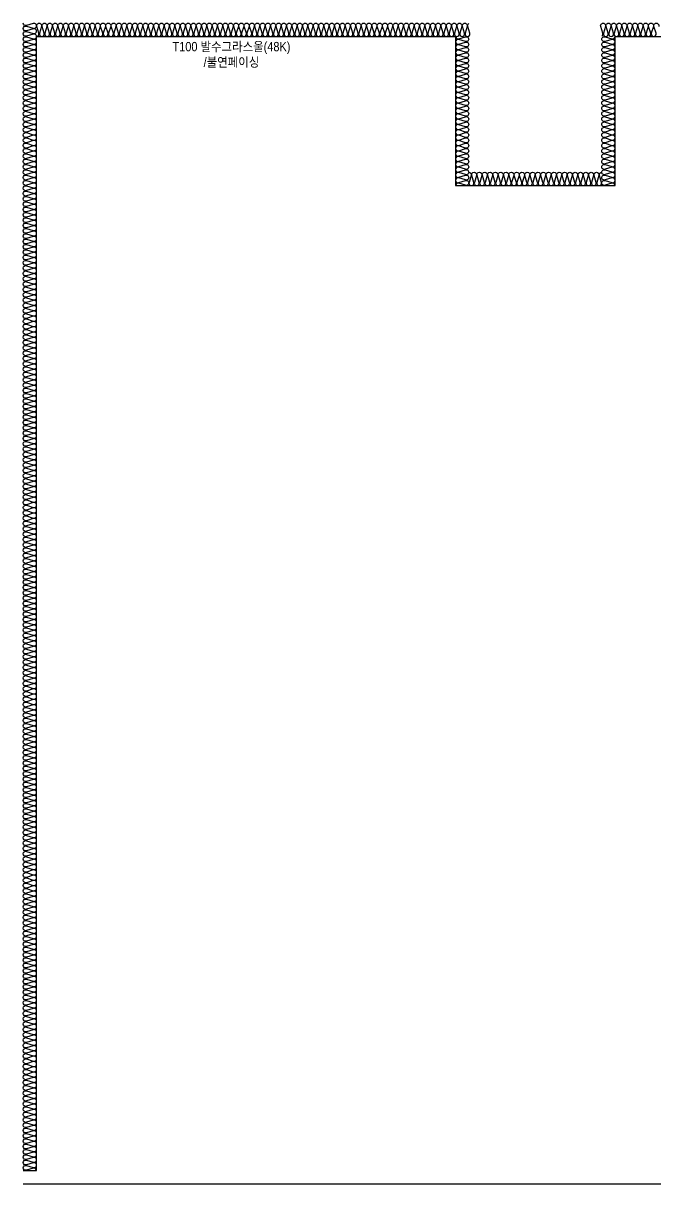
# Model space of a CAD drawing. Header units: millimetres. Extents: x 19868 to 801382, y -4805 to 85279.
# Drawn here: x 765538 to 770287, y 43679 to 52399 of the extents above; entities that cross this region are included whole.
import ezdxf
from ezdxf.enums import TextEntityAlignment as Align

# ---------------------------------------------------------------- set-up
doc = ezdxf.new("R2010")
doc.units = ezdxf.units.MM
doc.header["$LTSCALE"] = 250
doc.layers.add('A-FIN', color=6, linetype='Continuous')
doc.layers.add('ISL', color=251, linetype='Continuous')
doc.layers.add('NOPLOT-단열', color=225, linetype='Continuous', plot=False)
doc.styles.add('Gdim', font='')
doc.styles.get('Gdim').set_extended_font_data('Dotum')

msp = doc.modelspace()

# ---------------------------------------------------------------- linework, layer by layer
at = {"layer": 'A-FIN'}
msp.add_line((765538.2, 43678.9), (772638.2, 43678.9), dxfattribs=at)
at = {"layer": 'ISL'}
msp.add_line((765538.2, 43778.9), (765638.2, 43778.9), dxfattribs=at)
for points in [[(765638.2, 43778.9, 0.509039), (765614, 43796.6), (765562.4, 43781.3, -0.509267), (765538.2, 43799, -0.509267), (765562.4, 43816.6), (765614, 43801.3, 1.372593), (765614, 43836.6), (765562.4, 43821.3, -0.509267), (765538.2, 43839, -0.509267), (765562.4, 43856.6), (765614, 43841.3, 1.372593), (765614, 43876.6), (765562.4, 43861.3, -0.509267), (765538.2, 43879, -0.509267), (765562.4, 43896.6), (765614, 43881.3, 1.372593), (765614, 43916.6), (765562.4, 43901.3, -0.509267), (765538.2, 43919, -0.509267), (765562.4, 43936.6), (765614, 43921.3, 1.372593), (765614, 43956.6), (765562.4, 43941.3, -0.509267), (765538.2, 43959, -0.509267), (765562.4, 43976.6), (765614, 43961.3, 1.372593), (765614, 43996.6), (765562.4, 43981.3, -0.509267), (765538.2, 43999, -0.509267), (765562.4, 44016.6), (765614, 44001.3, 1.372593), (765614, 44036.6), (765562.4, 44021.3, -0.509267), (765538.2, 44039, -0.509267), (765562.4, 44056.6), (765614, 44041.3, 1.372593), (765614, 44076.6), (765562.4, 44061.3, -0.509267), (765538.2, 44079, -0.509267), (765562.4, 44096.6), (765614, 44081.3, 1.372593), (765614, 44116.6), (765562.4, 44101.3, -0.509267), (765538.2, 44119, -0.509267), (765562.4, 44136.6), (765614, 44121.3, 1.372593), (765614, 44156.6), (765562.4, 44141.3, -0.509267), (765538.2, 44159, -0.509267), (765562.4, 44176.6), (765614, 44161.3, 1.372593), (765614, 44196.6), (765562.4, 44181.3, -0.509267), (765538.2, 44199, -0.509267), (765562.4, 44216.6), (765614, 44201.3, 1.372593), (765614, 44236.6), (765562.4, 44221.3, -0.509267), (765538.2, 44239, -0.509267), (765562.4, 44256.6), (765614, 44241.3, 1.372593), (765614, 44276.6), (765562.4, 44261.3, -0.509267), (765538.2, 44279, -0.509267), (765562.4, 44296.6), (765614, 44281.3, 1.372593), (765614, 44316.6), (765562.4, 44301.3, -0.509267), (765538.2, 44319, -0.509267), (765562.4, 44336.6), (765614, 44321.3, 1.372593), (765614, 44356.6), (765562.4, 44341.3, -0.509267), (765538.2, 44359, -0.509267), (765562.4, 44376.6), (765614, 44361.3, 1.372593), (765614, 44396.6), (765562.4, 44381.3, -0.509267), (765538.2, 44399, -0.509267), (765562.4, 44416.6), (765614, 44401.3, 1.372593), (765614, 44436.6), (765562.4, 44421.3, -0.509267), (765538.2, 44439, -0.509267), (765562.4, 44456.6), (765614, 44441.3, 1.372593), (765614, 44476.6), (765562.4, 44461.3, -0.509267), (765538.2, 44479, -0.509267), (765562.4, 44496.6), (765614, 44481.3, 1.372593), (765614, 44516.6), (765562.4, 44501.3, -0.509267), (765538.2, 44519, -0.509267), (765562.4, 44536.6), (765614, 44521.3, 1.372593), (765614, 44556.6), (765562.4, 44541.3, -0.509267), (765538.2, 44559, -0.509267), (765562.4, 44576.6), (765614, 44561.3, 1.372593), (765614, 44596.6), (765562.4, 44581.3, -0.509267), (765538.2, 44599, -0.509267), (765562.4, 44616.6), (765614, 44601.3, 1.372593), (765614, 44636.6), (765562.4, 44621.3, -0.509267), (765538.2, 44639, -0.509267), (765562.4, 44656.6), (765614, 44641.3, 1.372593), (765614, 44676.6), (765562.4, 44661.3, -0.509267), (765538.2, 44679, -0.509267), (765562.4, 44696.6), (765614, 44681.3, 1.372593), (765614, 44716.6), (765562.4, 44701.3, -0.509267), (765538.2, 44719, -0.509267), (765562.4, 44736.6), (765614, 44721.3, 1.372593), (765614, 44756.6), (765562.4, 44741.3, -0.509267), (765538.2, 44759, -0.509267), (765562.4, 44776.6), (765614, 44761.3, 1.372593), (765614, 44796.6), (765562.4, 44781.3, -0.509267), (765538.2, 44799, -0.509267), (765562.4, 44816.6), (765614, 44801.3, 1.372593), (765614, 44836.6), (765562.4, 44821.3, -0.509267), (765538.2, 44839, -0.509267), (765562.4, 44856.6), (765614, 44841.3, 1.372593), (765614, 44876.6), (765562.4, 44861.3, -0.509267), (765538.2, 44879, -0.509267), (765562.4, 44896.6), (765614, 44881.3, 1.372593), (765614, 44916.6), (765562.4, 44901.3, -0.509267), (765538.2, 44919, -0.509267), (765562.4, 44936.6), (765614, 44921.3, 1.372593), (765614, 44956.6), (765562.4, 44941.3, -0.509267), (765538.2, 44959, -0.509267), (765562.4, 44976.6), (765614, 44961.3, 1.372593), (765614, 44996.6), (765562.4, 44981.3, -0.509267), (765538.2, 44999, -0.509267), (765562.4, 45016.6), (765614, 45001.3, 1.372593), (765614, 45036.6), (765562.4, 45021.3, -0.509267), (765538.2, 45039, -0.509267), (765562.4, 45056.6), (765614, 45041.3, 1.372593), (765614, 45076.6), (765562.4, 45061.3, -0.509267), (765538.2, 45079, -0.509267), (765562.4, 45096.6), (765614, 45081.3, 1.372593), (765614, 45116.6), (765562.4, 45101.3, -0.509267), (765538.2, 45119, -0.509267), (765562.4, 45136.6), (765614, 45121.3, 1.372593), (765614, 45156.6), (765562.4, 45141.3, -0.509267), (765538.2, 45159, -0.509267), (765562.4, 45176.6), (765614, 45161.3, 1.372593), (765614, 45196.6), (765562.4, 45181.3, -0.509267), (765538.2, 45199, -0.509267), (765562.4, 45216.6), (765614, 45201.3, 1.372593), (765614, 45236.6), (765562.4, 45221.3, -0.509267), (765538.2, 45239, -0.509267), (765562.4, 45256.6), (765614, 45241.3, 1.372593), (765614, 45276.6), (765562.4, 45261.3, -0.509267), (765538.2, 45279, -0.509267), (765562.4, 45296.6), (765614, 45281.3, 1.372593), (765614, 45316.6), (765562.4, 45301.3, -0.509267), (765538.2, 45319, -0.509267), (765562.4, 45336.6), (765614, 45321.3, 1.372593), (765614, 45356.6), (765562.4, 45341.3, -0.509267), (765538.2, 45359, -0.509267), (765562.4, 45376.6), (765614, 45361.3, 1.372593), (765614, 45396.6), (765562.4, 45381.3, -0.509267), (765538.2, 45399, -0.509267), (765562.4, 45416.6), (765614, 45401.3, 1.372593), (765614, 45436.6), (765562.4, 45421.3, -0.509267), (765538.2, 45439, -0.509267), (765562.4, 45456.6), (765614, 45441.3, 1.372593), (765614, 45476.6), (765562.4, 45461.3, -0.509267), (765538.2, 45479, -0.509267), (765562.4, 45496.6), (765614, 45481.3, 1.372593), (765614, 45516.6), (765562.4, 45501.3, -0.509267), (765538.2, 45519, -0.509267), (765562.4, 45536.6), (765614, 45521.3, 1.372593), (765614, 45556.6), (765562.4, 45541.3, -0.509267), (765538.2, 45559, -0.509267), (765562.4, 45576.6), (765614, 45561.3, 1.372593), (765614, 45596.6), (765562.4, 45581.3, -0.509267), (765538.2, 45599, -0.509267), (765562.4, 45616.6), (765614, 45601.3, 1.372593), (765614, 45636.6), (765562.4, 45621.3, -0.509267), (765538.2, 45639, -0.509267), (765562.4, 45656.6), (765614, 45641.3, 1.372593), (765614, 45676.6), (765562.4, 45661.3, -0.509267), (765538.2, 45679, -0.509267), (765562.4, 45696.6), (765614, 45681.3, 1.372593), (765614, 45716.6), (765562.4, 45701.3, -0.509267), (765538.2, 45719, -0.509267), (765562.4, 45736.6), (765614, 45721.3, 1.372593), (765614, 45756.6), (765562.4, 45741.3, -0.509267), (765538.2, 45759, -0.509267), (765562.4, 45776.6), (765614, 45761.3, 1.372593), (765614, 45796.6), (765562.4, 45781.3, -0.509267), (765538.2, 45799, -0.509267), (765562.4, 45816.6), (765614, 45801.3, 1.372593), (765614, 45836.6), (765562.4, 45821.3, -0.509267), (765538.2, 45839, -0.509267), (765562.4, 45856.6), (765614, 45841.3, 1.372593), (765614, 45876.6), (765562.4, 45861.3, -0.509267), (765538.2, 45879, -0.509267), (765562.4, 45896.6), (765614, 45881.3, 1.372593), (765614, 45916.6), (765562.4, 45901.3, -0.509267), (765538.2, 45919, -0.509267), (765562.4, 45936.6), (765614, 45921.3, 1.372593), (765614, 45956.6), (765562.4, 45941.3, -0.509267), (765538.2, 45959, -0.509267), (765562.4, 45976.6), (765614, 45961.3, 1.372593), (765614, 45996.6), (765562.4, 45981.3, -0.509267), (765538.2, 45999, -0.509267), (765562.4, 46016.6), (765614, 46001.3, 1.372593), (765614, 46036.6), (765562.4, 46021.3, -0.509267), (765538.2, 46039, -0.509267), (765562.4, 46056.6), (765614, 46041.3, 1.372593), (765614, 46076.6), (765562.4, 46061.3, -0.509267), (765538.2, 46079, -0.509267), (765562.4, 46096.6), (765614, 46081.3, 1.372593), (765614, 46116.6), (765562.4, 46101.3, -0.509267), (765538.2, 46119, -0.509267), (765562.4, 46136.6), (765614, 46121.3, 1.372593), (765614, 46156.6), (765562.4, 46141.3, -0.509267), (765538.2, 46159, -0.509267), (765562.4, 46176.6), (765614, 46161.3, 1.372593), (765614, 46196.6), (765562.4, 46181.3, -0.509267), (765538.2, 46199, -0.509267), (765562.4, 46216.6), (765614, 46201.3, 1.372593), (765614, 46236.6), (765562.4, 46221.3, -0.509267), (765538.2, 46239, -0.509267), (765562.4, 46256.6), (765614, 46241.3, 1.372593), (765614, 46276.6), (765562.4, 46261.3, -0.509267), (765538.2, 46279, -0.509267), (765562.4, 46296.6), (765614, 46281.3, 1.372593), (765614, 46316.6), (765562.4, 46301.3, -0.509267), (765538.2, 46319, -0.509267), (765562.4, 46336.6), (765614, 46321.3, 1.372593), (765614, 46356.6), (765562.4, 46341.3, -0.509267), (765538.2, 46359, -0.509267), (765562.4, 46376.6), (765614, 46361.3, 1.372593), (765614, 46396.6), (765562.4, 46381.3, -0.509267), (765538.2, 46399, -0.509267), (765562.4, 46416.6), (765614, 46401.3, 1.372593), (765614, 46436.6), (765562.4, 46421.3, -0.509267), (765538.2, 46439, -0.509267), (765562.4, 46456.6), (765614, 46441.3, 1.372593), (765614, 46476.6), (765562.4, 46461.3, -0.509267), (765538.2, 46479, -0.509267), (765562.4, 46496.6), (765614, 46481.3, 1.372593), (765614, 46516.6), (765562.4, 46501.3, -0.509267), (765538.2, 46519, -0.509267), (765562.4, 46536.6), (765614, 46521.3, 1.372593), (765614, 46556.6), (765562.4, 46541.3, -0.509267), (765538.2, 46559, -0.509267), (765562.4, 46576.6), (765614, 46561.3, 1.372593), (765614, 46596.6), (765562.4, 46581.3, -0.509267), (765538.2, 46599, -0.509267), (765562.4, 46616.6), (765614, 46601.3, 1.372593), (765614, 46636.6), (765562.4, 46621.3, -0.509267), (765538.2, 46639, -0.509267), (765562.4, 46656.6), (765614, 46641.3, 1.372593), (765614, 46676.6), (765562.4, 46661.3, -0.509267), (765538.2, 46679, -0.509267), (765562.4, 46696.6), (765614, 46681.3, 1.372593), (765614, 46716.6), (765562.4, 46701.3, -0.509267), (765538.2, 46719, -0.509267), (765562.4, 46736.6), (765614, 46721.3, 1.372593), (765614, 46756.6), (765562.4, 46741.3, -0.509267), (765538.2, 46759, -0.509267), (765562.4, 46776.6), (765614, 46761.3, 1.372593), (765614, 46796.6), (765562.4, 46781.3, -0.509267), (765538.2, 46799, -0.509267), (765562.4, 46816.6), (765614, 46801.3, 1.372593), (765614, 46836.6), (765562.4, 46821.3, -0.509267), (765538.2, 46839, -0.509267), (765562.4, 46856.6), (765614, 46841.3, 1.372593), (765614, 46876.6), (765562.4, 46861.3, -0.509267), (765538.2, 46879, -0.509267), (765562.4, 46896.6), (765614, 46881.3, 1.372593), (765614, 46916.6), (765562.4, 46901.3, -0.509267), (765538.2, 46919, -0.509267), (765562.4, 46936.6), (765614, 46921.3, 1.372593), (765614, 46956.6), (765562.4, 46941.3, -0.509267), (765538.2, 46959, -0.509267), (765562.4, 46976.6), (765614, 46961.3, 1.372593), (765614, 46996.6), (765562.4, 46981.3, -0.509267), (765538.2, 46999, -0.509267), (765562.4, 47016.6), (765614, 47001.3, 1.372593), (765614, 47036.6), (765562.4, 47021.3, -0.509267), (765538.2, 47039, -0.509267), (765562.4, 47056.6), (765614, 47041.3, 1.372593), (765614, 47076.6), (765562.4, 47061.3, -0.509267), (765538.2, 47079, -0.509267), (765562.4, 47096.6), (765614, 47081.3, 1.372593), (765614, 47116.6), (765562.4, 47101.3, -0.509267), (765538.2, 47119, -0.509267), (765562.4, 47136.6), (765614, 47121.3, 1.372593), (765614, 47156.6), (765562.4, 47141.3, -0.509267), (765538.2, 47159, -0.509267), (765562.4, 47176.6), (765614, 47161.3, 1.372593), (765614, 47196.6), (765562.4, 47181.3, -0.509267), (765538.2, 47199, -0.509267), (765562.4, 47216.6), (765614, 47201.3, 1.372593), (765614, 47236.6), (765562.4, 47221.3, -0.509267), (765538.2, 47239, -0.509267), (765562.4, 47256.6), (765614, 47241.3, 1.372593), (765614, 47276.6), (765562.4, 47261.3, -0.509267), (765538.2, 47279, -0.509267), (765562.4, 47296.6), (765614, 47281.3, 1.372593), (765614, 47316.6), (765562.4, 47301.3, -0.509267), (765538.2, 47319, -0.509267), (765562.4, 47336.6), (765614, 47321.3, 1.372593), (765614, 47356.6), (765562.4, 47341.3, -0.509267), (765538.2, 47359, -0.509267), (765562.4, 47376.6), (765614, 47361.3, 1.372593), (765614, 47396.6), (765562.4, 47381.3, -0.509267), (765538.2, 47399, -0.509267), (765562.4, 47416.6), (765614, 47401.3, 1.372593), (765614, 47436.6), (765562.4, 47421.3, -0.509267), (765538.2, 47439, -0.509267), (765562.4, 47456.6), (765614, 47441.3, 1.372593), (765614, 47476.6), (765562.4, 47461.3, -0.509267), (765538.2, 47479, -0.509267), (765562.4, 47496.6), (765614, 47481.3, 1.372593), (765614, 47516.6), (765562.4, 47501.3, -0.509267), (765538.2, 47519, -0.509267), (765562.4, 47536.6), (765614, 47521.3, 1.372593), (765614, 47556.6), (765562.4, 47541.3, -0.509267), (765538.2, 47559, -0.509267), (765562.4, 47576.6), (765614, 47561.3, 1.372593), (765614, 47596.6), (765562.4, 47581.3, -0.509267), (765538.2, 47599, -0.509267), (765562.4, 47616.6), (765614, 47601.3, 1.372593), (765614, 47636.6), (765562.4, 47621.3, -0.509267), (765538.2, 47639, -0.509267), (765562.4, 47656.6), (765614, 47641.3, 1.372593), (765614, 47676.6), (765562.4, 47661.3, -0.509267), (765538.2, 47679, -0.509267), (765562.4, 47696.6), (765614, 47681.3, 1.372593), (765614, 47716.6), (765562.4, 47701.3, -0.509267), (765538.2, 47719, -0.509267), (765562.4, 47736.6), (765614, 47721.3, 1.372593), (765614, 47756.6), (765562.4, 47741.3, -0.509267), (765538.2, 47759, -0.509267), (765562.4, 47776.6), (765614, 47761.3, 1.372593), (765614, 47796.6), (765562.4, 47781.3, -0.509267), (765538.2, 47799, -0.509267), (765562.4, 47816.6), (765614, 47801.3, 1.372593), (765614, 47836.6), (765562.4, 47821.3, -0.509267), (765538.2, 47839, -0.509267), (765562.4, 47856.6), (765614, 47841.3, 1.372593), (765614, 47876.6), (765562.4, 47861.3, -0.509267), (765538.2, 47879, -0.509267), (765562.4, 47896.6), (765614, 47881.3, 1.372593), (765614, 47916.6), (765562.4, 47901.3, -0.509267), (765538.2, 47919, -0.509267), (765562.4, 47936.6), (765614, 47921.3, 1.372593), (765614, 47956.6), (765562.4, 47941.3, -0.509267), (765538.2, 47959, -0.509267), (765562.4, 47976.6), (765614, 47961.3, 1.372593), (765614, 47996.6), (765562.4, 47981.3, -0.509267), (765538.2, 47999, -0.509267), (765562.4, 48016.6), (765614, 48001.3, 1.372593), (765614, 48036.6), (765562.4, 48021.3, -0.509267), (765538.2, 48039, -0.509267), (765562.4, 48056.6), (765614, 48041.3, 1.372593), (765614, 48076.6), (765562.4, 48061.3, -0.509267), (765538.2, 48079, -0.509267), (765562.4, 48096.6), (765614, 48081.3, 1.372593), (765614, 48116.6), (765562.4, 48101.3, -0.509267), (765538.2, 48119, -0.509267), (765562.4, 48136.6), (765614, 48121.3, 1.372593), (765614, 48156.6), (765562.4, 48141.3, -0.509267), (765538.2, 48159, -0.509267), (765562.4, 48176.6), (765614, 48161.3, 1.372593), (765614, 48196.6), (765562.4, 48181.3, -0.509267), (765538.2, 48199, -0.509267), (765562.4, 48216.6), (765614, 48201.3, 1.372593), (765614, 48236.6), (765562.4, 48221.3, -0.509267), (765538.2, 48239, -0.509267), (765562.4, 48256.6), (765614, 48241.3, 1.372593), (765614, 48276.6), (765562.4, 48261.3, -0.509267), (765538.2, 48279, -0.509267), (765562.4, 48296.6), (765614, 48281.3, 1.372593), (765614, 48316.6), (765562.4, 48301.3, -0.509267), (765538.2, 48319, -0.509267), (765562.4, 48336.6), (765614, 48321.3, 1.372593), (765614, 48356.6), (765562.4, 48341.3, -0.509267), (765538.2, 48359, -0.509267), (765562.4, 48376.6), (765614, 48361.3, 1.372593), (765614, 48396.6), (765562.4, 48381.3, -0.509267), (765538.2, 48399, -0.509267), (765562.4, 48416.6), (765614, 48401.3, 1.372593), (765614, 48436.6), (765562.4, 48421.3, -0.509267), (765538.2, 48439, -0.509267), (765562.4, 48456.6), (765614, 48441.3, 1.372593), (765614, 48476.6), (765562.4, 48461.3, -0.509267), (765538.2, 48479, -0.509267), (765562.4, 48496.6), (765614, 48481.3, 1.372593), (765614, 48516.6), (765562.4, 48501.3, -0.509267), (765538.2, 48519, -0.509267), (765562.4, 48536.6), (765614, 48521.3, 1.372593), (765614, 48556.6), (765562.4, 48541.3, -0.509267), (765538.2, 48559, -0.509267), (765562.4, 48576.6), (765614, 48561.3, 1.372593), (765614, 48596.6), (765562.4, 48581.3, -0.509267), (765538.2, 48599, -0.509267), (765562.4, 48616.6), (765614, 48601.3, 1.372593), (765614, 48636.6), (765562.4, 48621.3, -0.509267), (765538.2, 48639, -0.509267), (765562.4, 48656.6), (765614, 48641.3, 1.372593), (765614, 48676.6), (765562.4, 48661.3, -0.509267), (765538.2, 48679, -0.509267), (765562.4, 48696.6), (765614, 48681.3, 1.372593), (765614, 48716.6), (765562.4, 48701.3, -0.509267), (765538.2, 48719, -0.509267), (765562.4, 48736.6), (765614, 48721.3, 1.372593), (765614, 48756.6), (765562.4, 48741.3, -0.509267), (765538.2, 48759, -0.509267), (765562.4, 48776.6), (765614, 48761.3, 1.372593), (765614, 48796.6), (765562.4, 48781.3, -0.509267), (765538.2, 48799, -0.509267), (765562.4, 48816.6), (765614, 48801.3, 1.372593), (765614, 48836.6), (765562.4, 48821.3, -0.509267), (765538.2, 48839, -0.509267), (765562.4, 48856.6), (765614, 48841.3, 1.372593), (765614, 48876.6), (765562.4, 48861.3, -0.509267), (765538.2, 48879, -0.509267), (765562.4, 48896.6), (765614, 48881.3, 1.372593), (765614, 48916.6), (765562.4, 48901.3, -0.509267), (765538.2, 48919, -0.509267), (765562.4, 48936.6), (765614, 48921.3, 1.372593), (765614, 48956.6), (765562.4, 48941.3, -0.509267), (765538.2, 48959, -0.509267), (765562.4, 48976.6), (765614, 48961.3, 1.372593), (765614, 48996.6), (765562.4, 48981.3, -0.509267), (765538.2, 48999, -0.509267), (765562.4, 49016.6), (765614, 49001.3, 1.372593), (765614, 49036.6), (765562.4, 49021.3, -0.509267), (765538.2, 49039, -0.509267), (765562.4, 49056.6), (765614, 49041.3, 1.372593), (765614, 49076.6), (765562.4, 49061.3, -0.509267), (765538.2, 49079, -0.509267), (765562.4, 49096.6), (765614, 49081.3, 1.372593), (765614, 49116.6), (765562.4, 49101.3, -0.509267), (765538.2, 49119, -0.509267), (765562.4, 49136.6), (765614, 49121.3, 1.372593), (765614, 49156.6), (765562.4, 49141.3, -0.509267), (765538.2, 49159, -0.509267), (765562.4, 49176.6), (765614, 49161.3, 1.372593), (765614, 49196.6), (765562.4, 49181.3, -0.509267), (765538.2, 49199, -0.509267), (765562.4, 49216.6), (765614, 49201.3, 1.372593), (765614, 49236.6), (765562.4, 49221.3, -0.509267), (765538.2, 49239, -0.509267), (765562.4, 49256.6), (765614, 49241.3, 1.372593), (765614, 49276.6), (765562.4, 49261.3, -0.509267), (765538.2, 49279, -0.509267), (765562.4, 49296.6), (765614, 49281.3, 1.372593), (765614, 49316.6), (765562.4, 49301.3, -0.509267), (765538.2, 49319, -0.509267), (765562.4, 49336.6), (765614, 49321.3, 1.372593), (765614, 49356.6), (765562.4, 49341.3, -0.509267), (765538.2, 49359, -0.509267), (765562.4, 49376.6), (765614, 49361.3, 1.372593), (765614, 49396.6), (765562.4, 49381.3, -0.509267), (765538.2, 49399, -0.509267), (765562.4, 49416.6), (765614, 49401.3, 1.372593), (765614, 49436.6), (765562.4, 49421.3, -0.509267), (765538.2, 49439, -0.509267), (765562.4, 49456.6), (765614, 49441.3, 1.372593), (765614, 49476.6), (765562.4, 49461.3, -0.509267), (765538.2, 49479, -0.509267), (765562.4, 49496.6), (765614, 49481.3, 1.372593), (765614, 49516.6), (765562.4, 49501.3, -0.509267), (765538.2, 49519, -0.509267), (765562.4, 49536.6), (765614, 49521.3, 1.372593), (765614, 49556.6), (765562.4, 49541.3, -0.509267), (765538.2, 49559, -0.509267), (765562.4, 49576.6), (765614, 49561.3, 1.372593), (765614, 49596.6), (765562.4, 49581.3, -0.509267), (765538.2, 49599, -0.509267), (765562.4, 49616.6), (765614, 49601.3, 1.372593), (765614, 49636.6), (765562.4, 49621.3, -0.509267), (765538.2, 49639, -0.509267), (765562.4, 49656.6), (765614, 49641.3, 1.372593), (765614, 49676.6), (765562.4, 49661.3, -0.509267), (765538.2, 49679, -0.509267), (765562.4, 49696.6), (765614, 49681.3, 1.372593), (765614, 49716.6), (765562.4, 49701.3, -0.509267), (765538.2, 49719, -0.509267), (765562.4, 49736.6), (765614, 49721.3, 1.372593), (765614, 49756.6), (765562.4, 49741.3, -0.509267), (765538.2, 49759, -0.509267), (765562.4, 49776.6), (765614, 49761.3, 1.372593), (765614, 49796.6), (765562.4, 49781.3, -0.509267), (765538.2, 49799, -0.509267), (765562.4, 49816.6), (765614, 49801.3, 1.372593), (765614, 49836.6), (765562.4, 49821.3, -0.509267), (765538.2, 49839, -0.509267), (765562.4, 49856.6), (765614, 49841.3, 1.372593), (765614, 49876.6), (765562.4, 49861.3, -0.509267), (765538.2, 49879, -0.509267), (765562.4, 49896.6), (765614, 49881.3, 1.372593), (765614, 49916.6), (765562.4, 49901.3, -0.509267), (765538.2, 49919, -0.509267), (765562.4, 49936.6), (765614, 49921.3, 1.372593), (765614, 49956.6), (765562.4, 49941.3, -0.509267), (765538.2, 49959, -0.509267), (765562.4, 49976.6), (765614, 49961.3, 1.372593), (765614, 49996.6), (765562.4, 49981.3, -0.509267), (765538.2, 49999, -0.509267), (765562.4, 50016.6), (765614, 50001.3, 1.372593), (765614, 50036.6), (765562.4, 50021.3, -0.509267), (765538.2, 50039, -0.509267), (765562.4, 50056.6), (765614, 50041.3, 1.372593), (765614, 50076.6), (765562.4, 50061.3, -0.509267), (765538.2, 50079, -0.509267), (765562.4, 50096.6), (765614, 50081.3, 1.372593), (765614, 50116.6), (765562.4, 50101.3, -0.509267), (765538.2, 50119, -0.509267), (765562.4, 50136.6), (765614, 50121.3, 1.372593), (765614, 50156.6), (765562.4, 50141.3, -0.509267), (765538.2, 50159, -0.509267), (765562.4, 50176.6), (765614, 50161.3, 1.372593), (765614, 50196.6), (765562.4, 50181.3, -0.509267), (765538.2, 50199, -0.509267), (765562.4, 50216.6), (765614, 50201.3, 1.372593), (765614, 50236.6), (765562.4, 50221.3, -0.509267), (765538.2, 50239, -0.509267), (765562.4, 50256.6), (765614, 50241.3, 1.372593), (765614, 50276.6), (765562.4, 50261.3, -0.509267), (765538.2, 50279, -0.509267), (765562.4, 50296.6), (765614, 50281.3, 1.372593), (765614, 50316.6), (765562.4, 50301.3, -0.509267), (765538.2, 50319, -0.509267), (765562.4, 50336.6), (765614, 50321.3, 1.372593), (765614, 50356.6), (765562.4, 50341.3, -0.509267), (765538.2, 50359, -0.509267), (765562.4, 50376.6), (765614, 50361.3, 1.372593), (765614, 50396.6), (765562.4, 50381.3, -0.509267), (765538.2, 50399, -0.509267), (765562.4, 50416.6), (765614, 50401.3, 1.372593), (765614, 50436.6), (765562.4, 50421.3, -0.509267), (765538.2, 50439, -0.509267), (765562.4, 50456.6), (765614, 50441.3, 1.372593), (765614, 50476.6), (765562.4, 50461.3, -0.509267), (765538.2, 50479, -0.509267), (765562.4, 50496.6), (765614, 50481.3, 1.372593), (765614, 50516.6), (765562.4, 50501.3, -0.509267), (765538.2, 50519, -0.509267), (765562.4, 50536.6), (765614, 50521.3, 1.372593), (765614, 50556.6), (765562.4, 50541.3, -0.509267), (765538.2, 50559, -0.509267), (765562.4, 50576.6), (765614, 50561.3, 1.372593), (765614, 50596.6), (765562.4, 50581.3, -0.509267), (765538.2, 50599, -0.509267), (765562.4, 50616.6), (765614, 50601.3, 1.372593), (765614, 50636.6), (765562.4, 50621.3, -0.509267), (765538.2, 50639, -0.509267), (765562.4, 50656.6), (765614, 50641.3, 1.372593), (765614, 50676.6), (765562.4, 50661.3, -0.509267), (765538.2, 50679, -0.509267), (765562.4, 50696.6), (765614, 50681.3, 1.372593), (765614, 50716.6), (765562.4, 50701.3, -0.509267), (765538.2, 50719, -0.509267), (765562.4, 50736.6), (765614, 50721.3, 1.372593), (765614, 50756.6), (765562.4, 50741.3, -0.509267), (765538.2, 50759, -0.509267), (765562.4, 50776.6), (765614, 50761.3, 1.372593), (765614, 50796.6), (765562.4, 50781.3, -0.509267), (765538.2, 50799, -0.509267), (765562.4, 50816.6), (765614, 50801.3, 1.372593), (765614, 50836.6), (765562.4, 50821.3, -0.509267), (765538.2, 50839, -0.509267), (765562.4, 50856.6), (765614, 50841.3, 1.372593), (765614, 50876.6), (765562.4, 50861.3, -0.509267), (765538.2, 50879, -0.509267), (765562.4, 50896.6), (765614, 50881.3, 1.372593), (765614, 50916.6), (765562.4, 50901.3, -0.509267), (765538.2, 50919, -0.509267), (765562.4, 50936.6), (765614, 50921.3, 1.372593), (765614, 50956.6), (765562.4, 50941.3, -0.509267), (765538.2, 50959, -0.509267), (765562.4, 50976.6), (765614, 50961.3, 1.372593), (765614, 50996.6), (765562.4, 50981.3, -0.509267), (765538.2, 50999, -0.509267), (765562.4, 51016.6), (765614, 51001.3, 1.372593), (765614, 51036.6), (765562.4, 51021.3, -0.509267), (765538.2, 51039, -0.509267), (765562.4, 51056.6), (765614, 51041.3, 1.372593), (765614, 51076.6), (765562.4, 51061.3, -0.509267), (765538.2, 51079, -0.509267), (765562.4, 51096.6), (765614, 51081.3, 1.372593), (765614, 51116.6), (765562.4, 51101.3, -0.509267), (765538.2, 51119, -0.509267), (765562.4, 51136.6), (765614, 51121.3, 1.372593), (765614, 51156.6), (765562.4, 51141.3, -0.509267), (765538.2, 51159, -0.509267), (765562.4, 51176.6), (765614, 51161.3, 1.372593), (765614, 51196.6), (765562.4, 51181.3, -0.509267), (765538.2, 51199, -0.509267), (765562.4, 51216.6), (765614, 51201.3, 1.372593), (765614, 51236.6), (765562.4, 51221.3, -0.509267), (765538.2, 51239, -0.509267), (765562.4, 51256.6), (765614, 51241.3, 1.372593), (765614, 51276.6), (765562.4, 51261.3, -0.509267), (765538.2, 51279, -0.509267), (765562.4, 51296.6), (765614, 51281.3, 1.372593), (765614, 51316.6), (765562.4, 51301.3, -0.509267), (765538.2, 51319, -0.509267), (765562.4, 51336.6), (765614, 51321.3, 1.372593), (765614, 51356.6), (765562.4, 51341.3, -0.509267), (765538.2, 51359, -0.509267), (765562.4, 51376.6), (765614, 51361.3, 1.372593), (765614, 51396.6), (765562.4, 51381.3, -0.509267), (765538.2, 51399, -0.509267), (765562.4, 51416.6), (765614, 51401.3, 1.372593), (765614, 51436.6), (765562.4, 51421.3, -0.509267), (765538.2, 51439, -0.509267), (765562.4, 51456.6), (765614, 51441.3, 1.372593), (765614, 51476.6), (765562.4, 51461.3, -0.509267), (765538.2, 51479, -0.509267), (765562.4, 51496.6), (765614, 51481.3, 1.372593), (765614, 51516.6), (765562.4, 51501.3, -0.509267), (765538.2, 51519, -0.509267), (765562.4, 51536.6), (765614, 51521.3, 1.372593), (765614, 51556.6), (765562.4, 51541.3, -0.509267), (765538.2, 51559, -0.509267), (765562.4, 51576.6), (765614, 51561.3, 1.372593), (765614, 51596.6), (765562.4, 51581.3, -0.509267), (765538.2, 51599, -0.509267), (765562.4, 51616.6), (765614, 51601.3, 1.372593), (765614, 51636.6), (765562.4, 51621.3, -0.509267), (765538.2, 51639, -0.509267), (765562.4, 51656.6), (765614, 51641.3, 1.372593), (765614, 51676.6), (765562.4, 51661.3, -0.509267), (765538.2, 51679, -0.509267), (765562.4, 51696.6), (765614, 51681.3, 1.372593), (765614, 51716.6), (765562.4, 51701.3, -0.509267), (765538.2, 51719, -0.509267), (765562.4, 51736.6), (765614, 51721.3, 1.372593), (765614, 51756.6), (765562.4, 51741.3, -0.509267), (765538.2, 51759, -0.509267), (765562.4, 51776.6), (765614, 51761.3, 1.372593), (765614, 51796.6), (765562.4, 51781.3, -0.509267), (765538.2, 51799, -0.509267), (765562.4, 51816.6), (765614, 51801.3, 1.372593), (765614, 51836.6), (765562.4, 51821.3, -0.509267), (765538.2, 51839, -0.509267), (765562.4, 51856.6), (765614, 51841.3, 1.372593), (765614, 51876.6), (765562.4, 51861.3, -0.509267), (765538.2, 51879, -0.509267), (765562.4, 51896.6), (765614, 51881.3, 1.372593), (765614, 51916.6), (765562.4, 51901.3, -0.509267), (765538.2, 51919, -0.509267), (765562.4, 51936.6), (765614, 51921.3, 1.372593), (765614, 51956.6), (765562.4, 51941.3, -0.509267), (765538.2, 51959, -0.509267), (765562.4, 51976.6), (765614, 51961.3, 1.372593), (765614, 51996.6), (765562.4, 51981.3, -0.509267), (765538.2, 51999, -0.509267), (765562.4, 52016.6), (765614, 52001.3, 1.372593), (765614, 52036.6), (765562.4, 52021.3, -0.509267), (765538.2, 52039, -0.509267), (765562.4, 52056.6), (765614, 52041.3, 1.372593), (765614, 52076.6), (765562.4, 52061.3, -0.509267), (765538.2, 52079, -0.509267), (765562.4, 52096.6), (765614, 52081.3, 1.372593), (765614, 52116.6), (765562.4, 52101.3, -0.509267), (765538.2, 52119, -0.509267), (765562.4, 52136.6), (765614, 52121.3, 1.372593), (765614, 52156.6), (765562.4, 52141.3, -0.509267), (765538.2, 52159, -0.509267), (765562.4, 52176.6), (765614, 52161.3, 1.372593), (765614, 52196.6), (765562.4, 52181.3, -0.509267), (765538.2, 52199, -0.509267), (765562.4, 52216.6), (765614, 52201.3, 1.372593), (765614, 52236.6), (765562.4, 52221.3, -0.509267), (765538.2, 52239, -0.509267), (765562.4, 52256.6), (765614, 52241.3, 1.372593), (765614, 52276.6), (765562.4, 52261.3, -0.509267), (765538.2, 52279, -0.509267), (765562.4, 52296.6), (765614, 52281.3, 1.372593), (765614, 52316.6), (765562.4, 52301.3, -0.509267), (765538.2, 52319, -0.509267), (765562.4, 52336.6), (765614, 52321.3, 1.372593), (765614, 52356.6), (765562.4, 52341.3, -0.509267), (765538.2, 52359, -0.509267), (765562.4, 52376.6), (765614, 52361.3, 1.372593), (765614, 52396.6), (765562.4, 52381.3, -0.509267), (765538.2, 52399)], [(765638.2, 52298.9, 0.509267), (765655.9, 52323.2), (765640.6, 52374.7, -1.372593), (765675.9, 52374.7), (765660.6, 52323.2, 0.509267), (765678.2, 52298.9, 0.509267), (765695.9, 52323.2), (765680.6, 52374.7, -1.372593), (765715.9, 52374.7), (765700.6, 52323.2, 0.509267), (765718.2, 52298.9, 0.509267), (765735.9, 52323.2), (765720.6, 52374.7, -1.372593), (765755.9, 52374.7), (765740.6, 52323.2, 0.509267), (765758.2, 52298.9, 0.509267), (765775.9, 52323.2), (765760.6, 52374.7, -1.372593), (765795.9, 52374.7), (765780.6, 52323.2, 0.509267), (765798.2, 52298.9, 0.509267), (765815.9, 52323.2), (765800.6, 52374.7, -1.372593), (765835.9, 52374.7), (765820.6, 52323.2, 0.509267), (765838.2, 52298.9, 0.509267), (765855.9, 52323.2), (765840.6, 52374.7, -1.372593), (765875.9, 52374.7), (765860.6, 52323.2, 0.509267), (765878.2, 52298.9, 0.509267), (765895.9, 52323.2), (765880.6, 52374.7, -1.372593), (765915.9, 52374.7), (765900.6, 52323.2, 0.509267), (765918.2, 52298.9, 0.509267), (765935.9, 52323.2), (765920.6, 52374.7, -1.372593), (765955.9, 52374.7), (765940.6, 52323.2, 0.509267), (765958.2, 52298.9, 0.509267), (765975.9, 52323.2), (765960.6, 52374.7, -1.372593), (765995.9, 52374.7), (765980.6, 52323.2, 0.509267), (765998.2, 52298.9, 0.509267), (766015.9, 52323.2), (766000.6, 52374.7, -1.372593), (766035.9, 52374.7), (766020.6, 52323.2, 0.509267), (766038.2, 52298.9, 0.509267), (766055.9, 52323.2), (766040.6, 52374.7, -1.372593), (766075.9, 52374.7), (766060.6, 52323.2, 0.509267), (766078.2, 52298.9, 0.509267), (766095.9, 52323.2), (766080.6, 52374.7, -1.372593), (766115.9, 52374.7), (766100.6, 52323.2, 0.509267), (766118.2, 52298.9, 0.509267), (766135.9, 52323.2), (766120.6, 52374.7, -1.372593), (766155.9, 52374.7), (766140.6, 52323.2, 0.509267), (766158.2, 52298.9, 0.509267), (766175.9, 52323.2), (766160.6, 52374.7, -1.372593), (766195.9, 52374.7), (766180.6, 52323.2, 0.509267), (766198.2, 52298.9, 0.509267), (766215.9, 52323.2), (766200.6, 52374.7, -1.372593), (766235.9, 52374.7), (766220.6, 52323.2, 0.509267), (766238.2, 52298.9, 0.509267), (766255.9, 52323.2), (766240.6, 52374.7, -1.372593), (766275.9, 52374.7), (766260.6, 52323.2, 0.509267), (766278.2, 52298.9, 0.509267), (766295.9, 52323.2), (766280.6, 52374.7, -1.372593), (766315.9, 52374.7), (766300.6, 52323.2, 0.509267), (766318.2, 52298.9, 0.509267), (766335.9, 52323.2), (766320.6, 52374.7, -1.372593), (766355.9, 52374.7), (766340.6, 52323.2, 0.509267), (766358.2, 52298.9, 0.509267), (766375.9, 52323.2), (766360.6, 52374.7, -1.372593), (766395.9, 52374.7), (766380.6, 52323.2, 0.509267), (766398.2, 52298.9, 0.509267), (766415.9, 52323.2), (766400.6, 52374.7, -1.372593), (766435.9, 52374.7), (766420.6, 52323.2, 0.509267), (766438.2, 52298.9, 0.509267), (766455.9, 52323.2), (766440.6, 52374.7, -1.372593), (766475.9, 52374.7), (766460.6, 52323.2, 0.509267), (766478.2, 52298.9, 0.509267), (766495.9, 52323.2), (766480.6, 52374.7, -1.372593), (766515.9, 52374.7), (766500.6, 52323.2, 0.509267), (766518.2, 52298.9, 0.509267), (766535.9, 52323.2), (766520.6, 52374.7, -1.372593), (766555.9, 52374.7), (766540.6, 52323.2, 0.509267), (766558.2, 52298.9, 0.509267), (766575.9, 52323.2), (766560.6, 52374.7, -1.372593), (766595.9, 52374.7), (766580.6, 52323.2, 0.509267), (766598.2, 52298.9, 0.509267), (766615.9, 52323.2), (766600.6, 52374.7, -1.372593), (766635.9, 52374.7), (766620.6, 52323.2, 0.509267), (766638.2, 52298.9, 0.509267), (766655.9, 52323.2), (766640.6, 52374.7, -1.372593), (766675.9, 52374.7), (766660.6, 52323.2, 0.509267), (766678.2, 52298.9, 0.509267), (766695.9, 52323.2), (766680.6, 52374.7, -1.372593), (766715.9, 52374.7), (766700.6, 52323.2, 0.509267), (766718.2, 52298.9, 0.509267), (766735.9, 52323.2), (766720.6, 52374.7, -1.372593), (766755.9, 52374.7), (766740.6, 52323.2, 0.509267), (766758.2, 52298.9, 0.509267), (766775.9, 52323.2), (766760.6, 52374.7, -1.372593), (766795.9, 52374.7), (766780.6, 52323.2, 0.509267), (766798.2, 52298.9, 0.509267), (766815.9, 52323.2), (766800.6, 52374.7, -1.372593), (766835.9, 52374.7), (766820.6, 52323.2, 0.509267), (766838.2, 52298.9, 0.509267), (766855.9, 52323.2), (766840.6, 52374.7, -1.372593), (766875.9, 52374.7), (766860.6, 52323.2, 0.509267), (766878.2, 52298.9, 0.509267), (766895.9, 52323.2), (766880.6, 52374.7, -1.372593), (766915.9, 52374.7), (766900.6, 52323.2, 0.509267), (766918.2, 52298.9, 0.509267), (766935.9, 52323.2), (766920.6, 52374.7, -1.372593), (766955.9, 52374.7), (766940.6, 52323.2, 0.509267), (766958.2, 52298.9, 0.509267), (766975.9, 52323.2), (766960.6, 52374.7, -1.372593), (766995.9, 52374.7), (766980.6, 52323.2, 0.509267), (766998.2, 52298.9, 0.509267), (767015.9, 52323.2), (767000.6, 52374.7, -1.372593), (767035.9, 52374.7), (767020.6, 52323.2, 0.509267), (767038.2, 52298.9, 0.509267), (767055.9, 52323.2), (767040.6, 52374.7, -1.372593), (767075.9, 52374.7), (767060.6, 52323.2, 0.509267), (767078.2, 52298.9, 0.509267), (767095.9, 52323.2), (767080.6, 52374.7, -1.372593), (767115.9, 52374.7), (767100.6, 52323.2, 0.509267), (767118.2, 52298.9, 0.509267), (767135.9, 52323.2), (767120.6, 52374.7, -1.372593), (767155.9, 52374.7), (767140.6, 52323.2, 0.509267), (767158.2, 52298.9, 0.509267), (767175.9, 52323.2), (767160.6, 52374.7, -1.372593), (767195.9, 52374.7), (767180.6, 52323.2, 0.509267), (767198.2, 52298.9, 0.509267), (767215.9, 52323.2), (767200.6, 52374.7, -1.372593), (767235.9, 52374.7), (767220.6, 52323.2, 0.509267), (767238.2, 52298.9, 0.509267), (767255.9, 52323.2), (767240.6, 52374.7, -1.372593), (767275.9, 52374.7), (767260.6, 52323.2, 0.509267), (767278.2, 52298.9, 0.509267), (767295.9, 52323.2), (767280.6, 52374.7, -1.372593), (767315.9, 52374.7), (767300.6, 52323.2, 0.509267), (767318.2, 52298.9, 0.509267), (767335.9, 52323.2), (767320.6, 52374.7, -1.372593), (767355.9, 52374.7), (767340.6, 52323.2, 0.509267), (767358.2, 52298.9, 0.509267), (767375.9, 52323.2), (767360.6, 52374.7, -1.372593), (767395.9, 52374.7), (767380.6, 52323.2, 0.509267), (767398.2, 52298.9, 0.509267), (767415.9, 52323.2), (767400.6, 52374.7, -1.372593), (767435.9, 52374.7), (767420.6, 52323.2, 0.509267), (767438.2, 52298.9, 0.509267), (767455.9, 52323.2), (767440.6, 52374.7, -1.372593), (767475.9, 52374.7), (767460.6, 52323.2, 0.509267), (767478.2, 52298.9, 0.509267), (767495.9, 52323.2), (767480.6, 52374.7, -1.372593), (767515.9, 52374.7), (767500.6, 52323.2, 0.509267), (767518.2, 52298.9, 0.509267), (767535.9, 52323.2), (767520.6, 52374.7, -1.372593), (767555.9, 52374.7), (767540.6, 52323.2, 0.509267), (767558.2, 52298.9, 0.509267), (767575.9, 52323.2), (767560.6, 52374.7, -1.372593), (767595.9, 52374.7), (767580.6, 52323.2, 0.509267), (767598.2, 52298.9, 0.509267), (767615.9, 52323.2), (767600.6, 52374.7, -1.372593), (767635.9, 52374.7), (767620.6, 52323.2, 0.509267), (767638.2, 52298.9, 0.509267), (767655.9, 52323.2), (767640.6, 52374.7, -1.372593), (767675.9, 52374.7), (767660.6, 52323.2, 0.509267), (767678.2, 52298.9, 0.509267), (767695.9, 52323.2), (767680.6, 52374.7, -1.372593), (767715.9, 52374.7), (767700.6, 52323.2, 0.509267), (767718.2, 52298.9, 0.509267), (767735.9, 52323.2), (767720.6, 52374.7, -1.372593), (767755.9, 52374.7), (767740.6, 52323.2, 0.509267), (767758.2, 52298.9, 0.509267), (767775.9, 52323.2), (767760.6, 52374.7, -1.372593), (767795.9, 52374.7), (767780.6, 52323.2, 0.509267), (767798.2, 52298.9, 0.509267), (767815.9, 52323.2), (767800.6, 52374.7, -1.372593), (767835.9, 52374.7), (767820.6, 52323.2, 0.509267), (767838.2, 52298.9, 0.509267), (767855.9, 52323.2), (767840.6, 52374.7, -1.372593), (767875.9, 52374.7), (767860.6, 52323.2, 0.509267), (767878.2, 52298.9, 0.509267), (767895.9, 52323.2), (767880.6, 52374.7, -1.372593), (767915.9, 52374.7), (767900.6, 52323.2, 0.509267), (767918.2, 52298.9, 0.509267), (767935.9, 52323.2), (767920.6, 52374.7, -1.372593), (767955.9, 52374.7), (767940.6, 52323.2, 0.509267), (767958.2, 52298.9, 0.509267), (767975.9, 52323.2), (767960.6, 52374.7, -1.372593), (767995.9, 52374.7), (767980.6, 52323.2, 0.509267), (767998.2, 52298.9, 0.509267), (768015.9, 52323.2), (768000.6, 52374.7, -1.372593), (768035.9, 52374.7), (768020.6, 52323.2, 0.509267), (768038.2, 52298.9, 0.509267), (768055.9, 52323.2), (768040.6, 52374.7, -1.372593), (768075.9, 52374.7), (768060.6, 52323.2, 0.509267), (768078.2, 52298.9, 0.509267), (768095.9, 52323.2), (768080.6, 52374.7, -1.372593), (768115.9, 52374.7), (768100.6, 52323.2, 0.509267), (768118.2, 52298.9, 0.509267), (768135.9, 52323.2), (768120.6, 52374.7, -1.372593), (768155.9, 52374.7), (768140.6, 52323.2, 0.509267), (768158.2, 52298.9, 0.509267), (768175.9, 52323.2), (768160.6, 52374.7, -1.372593), (768195.9, 52374.7), (768180.6, 52323.2, 0.509267), (768198.2, 52298.9, 0.509267), (768215.9, 52323.2), (768200.6, 52374.7, -1.372593), (768235.9, 52374.7), (768220.6, 52323.2, 0.509267), (768238.2, 52298.9, 0.509267), (768255.9, 52323.2), (768240.6, 52374.7, -1.372593), (768275.9, 52374.7), (768260.6, 52323.2, 0.509267), (768278.2, 52298.9, 0.509267), (768295.9, 52323.2), (768280.6, 52374.7, -1.372593), (768315.9, 52374.7), (768300.6, 52323.2, 0.509267), (768318.2, 52298.9, 0.509267), (768335.9, 52323.2), (768320.6, 52374.7, -1.372593), (768355.9, 52374.7), (768340.6, 52323.2, 0.509267), (768358.2, 52298.9, 0.509267), (768375.9, 52323.2), (768360.6, 52374.7, -1.372593), (768395.9, 52374.7), (768380.6, 52323.2, 0.509267), (768398.2, 52298.9, 0.509267), (768415.9, 52323.2), (768400.6, 52374.7, -1.372593), (768435.9, 52374.7), (768420.6, 52323.2, 0.509267), (768438.2, 52298.9, 0.509267), (768455.9, 52323.2), (768440.6, 52374.7, -1.372593), (768475.9, 52374.7), (768460.6, 52323.2, 0.509267), (768478.2, 52298.9, 0.509267), (768495.9, 52323.2), (768480.6, 52374.7, -1.372593), (768515.9, 52374.7), (768500.6, 52323.2, 0.509267), (768518.2, 52298.9, 0.509267), (768535.9, 52323.2), (768520.6, 52374.7, -1.372593), (768555.9, 52374.7), (768540.6, 52323.2, 0.509267), (768558.2, 52298.9, 0.509267), (768575.9, 52323.2), (768560.6, 52374.7, -1.372593), (768595.9, 52374.7), (768580.6, 52323.2, 0.509267), (768598.2, 52298.9, 0.509267), (768615.9, 52323.2), (768600.6, 52374.7, -1.372593), (768635.9, 52374.7), (768620.6, 52323.2, 0.509267), (768638.2, 52298.9, 0.509267), (768655.9, 52323.2), (768640.6, 52374.7, -1.372593), (768675.9, 52374.7), (768660.6, 52323.2, 0.509267), (768678.2, 52298.9, 0.509267), (768695.9, 52323.2), (768680.6, 52374.7, -1.372593), (768715.9, 52374.7), (768700.6, 52323.2, 0.509267), (768718.2, 52298.9, 0.509267), (768735.9, 52323.2), (768720.6, 52374.7, -1.372593), (768755.9, 52374.7), (768740.6, 52323.2, 0.509267), (768758.2, 52298.9, 0.509267), (768775.9, 52323.2), (768760.6, 52374.7, -1.372593), (768795.9, 52374.7), (768780.6, 52323.2, 0.509267), (768798.2, 52298.9, 0.509267), (768815.9, 52323.2), (768800.6, 52374.7, -1.372593), (768835.9, 52374.7), (768820.6, 52323.2, 0.509267), (768838.2, 52298.9, 0.509267), (768855.9, 52323.2), (768840.6, 52374.7, -1.372593), (768875.9, 52374.7), (768860.6, 52323.2, 0.509267), (768878.2, 52298.9, 0.509267), (768895.9, 52323.2), (768880.6, 52374.7, -0.340239), (768888.2, 52396, -0.340239)], [(769888.2, 52301.8, 0.341386), (769895.9, 52323.2), (769880.6, 52374.7, -1.372593), (769915.9, 52374.7), (769900.6, 52323.2, 0.509267), (769918.2, 52298.9, 0.509267), (769935.9, 52323.2), (769920.6, 52374.7, -1.372593), (769955.9, 52374.7), (769940.6, 52323.2, 0.509267), (769958.2, 52298.9, 0.509267), (769975.9, 52323.2), (769960.6, 52374.7, -1.372593), (769995.9, 52374.7), (769980.6, 52323.2, 0.509267), (769998.2, 52298.9, 0.509267), (770015.9, 52323.2), (770000.6, 52374.7, -1.372593), (770035.9, 52374.7), (770020.6, 52323.2, 0.509267), (770038.2, 52298.9, 0.509267), (770055.9, 52323.2), (770040.6, 52374.7, -1.372593), (770075.9, 52374.7), (770060.6, 52323.2, 0.509267), (770078.2, 52298.9, 0.509267), (770095.9, 52323.2), (770080.6, 52374.7, -1.372593), (770115.9, 52374.7), (770100.6, 52323.2, 0.509267), (770118.2, 52298.9, 0.509267), (770135.9, 52323.2), (770120.6, 52374.7, -1.372593), (770155.9, 52374.7), (770140.6, 52323.2, 0.509267), (770158.2, 52298.9, 0.509267), (770175.9, 52323.2), (770160.6, 52374.7, -1.372593), (770195.9, 52374.7), (770180.6, 52323.2, 0.509267), (770198.2, 52298.9, 0.509267), (770215.9, 52323.2), (770200.6, 52374.7, -1.372593), (770235.9, 52374.7), (770220.6, 52323.2, 0.509267), (770238.2, 52298.9, 0.509267), (770255.9, 52323.2), (770240.6, 52374.7, -1.372593), (770275.9, 52374.7), (770260.6, 52323.2, 0.509267), (770278.2, 52298.9, 0.509267), (770295.9, 52323.2), (770280.6, 52374.7, -1.372593), (770315.9, 52374.7)], [(768788.2, 52298.9, 0.509267), (768812.4, 52281.3), (768864, 52296.6, -1.372593), (768864, 52261.3), (768812.4, 52276.6, 0.509267), (768788.2, 52258.9, 0.509267), (768812.4, 52241.3), (768864, 52256.6, -1.372593), (768864, 52221.3), (768812.4, 52236.6, 0.509267), (768788.2, 52218.9, 0.509267), (768812.4, 52201.3), (768864, 52216.6, -1.372593), (768864, 52181.3), (768812.4, 52196.6, 0.509267), (768788.2, 52178.9, 0.509267), (768812.4, 52161.3), (768864, 52176.6, -1.372593), (768864, 52141.3), (768812.4, 52156.6, 0.509267), (768788.2, 52138.9, 0.509267), (768812.4, 52121.3), (768864, 52136.6, -1.372593), (768864, 52101.3), (768812.4, 52116.6, 0.509267), (768788.2, 52098.9, 0.509267), (768812.4, 52081.3), (768864, 52096.6, -1.372593), (768864, 52061.3), (768812.4, 52076.6, 0.509267), (768788.2, 52058.9, 0.509267), (768812.4, 52041.3), (768864, 52056.6, -1.372593), (768864, 52021.3), (768812.4, 52036.6, 0.509267), (768788.2, 52018.9, 0.509267), (768812.4, 52001.3), (768864, 52016.6, -1.372593), (768864, 51981.3), (768812.4, 51996.6, 0.509267), (768788.2, 51978.9, 0.509267), (768812.4, 51961.3), (768864, 51976.6, -1.372593), (768864, 51941.3), (768812.4, 51956.6, 0.509267), (768788.2, 51938.9, 0.509267), (768812.4, 51921.3), (768864, 51936.6, -1.372593), (768864, 51901.3), (768812.4, 51916.6, 0.509267), (768788.2, 51898.9, 0.509267), (768812.4, 51881.3), (768864, 51896.6, -1.372593), (768864, 51861.3), (768812.4, 51876.6, 0.509267), (768788.2, 51858.9, 0.509267), (768812.4, 51841.3), (768864, 51856.6, -1.372593), (768864, 51821.3), (768812.4, 51836.6, 0.509267), (768788.2, 51818.9, 0.509267), (768812.4, 51801.3), (768864, 51816.6, -1.372593), (768864, 51781.3), (768812.4, 51796.6, 0.509267), (768788.2, 51778.9, 0.509267), (768812.4, 51761.3), (768864, 51776.6, -1.372593), (768864, 51741.3), (768812.4, 51756.6, 0.509267), (768788.2, 51738.9, 0.509267), (768812.4, 51721.3), (768864, 51736.6, -1.372593), (768864, 51701.3), (768812.4, 51716.6, 0.509267), (768788.2, 51698.9, 0.509267), (768812.4, 51681.3), (768864, 51696.6, -1.372593), (768864, 51661.3), (768812.4, 51676.6, 0.509267), (768788.2, 51658.9, 0.509267), (768812.4, 51641.3), (768864, 51656.6, -1.372593), (768864, 51621.3), (768812.4, 51636.6, 0.509267), (768788.2, 51618.9, 0.509267), (768812.4, 51601.3), (768864, 51616.6, -1.372593), (768864, 51581.3), (768812.4, 51596.6, 0.509267), (768788.2, 51578.9, 0.509267), (768812.4, 51561.3), (768864, 51576.6, -1.372593), (768864, 51541.3), (768812.4, 51556.6, 0.509267), (768788.2, 51538.9, 0.509267), (768812.4, 51521.3), (768864, 51536.6, -1.372593), (768864, 51501.3), (768812.4, 51516.6, 0.509267), (768788.2, 51498.9, 0.509267), (768812.4, 51481.3), (768864, 51496.6, -1.372593), (768864, 51461.3), (768812.4, 51476.6, 0.509267), (768788.2, 51458.9, 0.509267), (768812.4, 51441.3), (768864, 51456.6, -1.372593), (768864, 51421.3), (768812.4, 51436.6, 0.509267), (768788.2, 51418.9, 0.509267), (768812.4, 51401.3), (768864, 51416.6, -1.372593), (768864, 51381.3), (768812.4, 51396.6, 0.509267), (768788.2, 51378.9, 0.509267), (768812.4, 51361.3), (768864, 51376.6, -1.372593), (768864, 51341.3), (768812.4, 51356.6, 0.509267), (768788.2, 51338.9, 0.509267), (768812.4, 51321.3), (768864, 51336.6, -1.372593), (768864, 51301.3), (768812.4, 51316.6, 0.509267), (768788.2, 51298.9, 0.509267), (768812.4, 51281.3), (768864, 51296.6, -1.372593), (768864, 51261.3), (768812.4, 51276.6, 0.509267), (768788.2, 51258.9, 0.509267), (768812.4, 51241.3), (768864, 51256.6, -1.372593), (768864, 51221.3), (768812.4, 51236.6, 0.509267), (768788.2, 51218.9, 0.509267), (768812.4, 51201.3), (768864, 51216.6, -1.372593), (768864, 51181.3), (768812.4, 51196.6, 0.509267), (768788.2, 51178.9)], [(769988.2, 51179, 0.509267), (769964, 51196.6), (769912.4, 51181.3, -1.372593), (769912.4, 51216.6), (769964, 51201.3, 0.509267), (769988.2, 51219, 0.509267), (769964, 51236.6), (769912.4, 51221.3, -1.372593), (769912.4, 51256.6), (769964, 51241.3, 0.509267), (769988.2, 51259, 0.509267), (769964, 51276.6), (769912.4, 51261.3, -1.372593), (769912.4, 51296.6), (769964, 51281.3, 0.509267), (769988.2, 51299, 0.509267), (769964, 51316.6), (769912.4, 51301.3, -1.372593), (769912.4, 51336.6), (769964, 51321.3, 0.509267), (769988.2, 51339, 0.509267), (769964, 51356.6), (769912.4, 51341.3, -1.372593), (769912.4, 51376.6), (769964, 51361.3, 0.509267), (769988.2, 51379, 0.509267), (769964, 51396.6), (769912.4, 51381.3, -1.372593), (769912.4, 51416.6), (769964, 51401.3, 0.509267), (769988.2, 51419, 0.509267), (769964, 51436.6), (769912.4, 51421.3, -1.372593), (769912.4, 51456.6), (769964, 51441.3, 0.509267), (769988.2, 51459, 0.509267), (769964, 51476.6), (769912.4, 51461.3, -1.372593), (769912.4, 51496.6), (769964, 51481.3, 0.509267), (769988.2, 51499, 0.509267), (769964, 51516.6), (769912.4, 51501.3, -1.372593), (769912.4, 51536.6), (769964, 51521.3, 0.509267), (769988.2, 51539, 0.509267), (769964, 51556.6), (769912.4, 51541.3, -1.372593), (769912.4, 51576.6), (769964, 51561.3, 0.509267), (769988.2, 51579, 0.509267), (769964, 51596.6), (769912.4, 51581.3, -1.372593), (769912.4, 51616.6), (769964, 51601.3, 0.509267), (769988.2, 51619, 0.509267), (769964, 51636.6), (769912.4, 51621.3, -1.372593), (769912.4, 51656.6), (769964, 51641.3, 0.509267), (769988.2, 51659, 0.509267), (769964, 51676.6), (769912.4, 51661.3, -1.372593), (769912.4, 51696.6), (769964, 51681.3, 0.509267), (769988.2, 51699, 0.509267), (769964, 51716.6), (769912.4, 51701.3, -1.372593), (769912.4, 51736.6), (769964, 51721.3, 0.509267), (769988.2, 51739, 0.509267), (769964, 51756.6), (769912.4, 51741.3, -1.372593), (769912.4, 51776.6), (769964, 51761.3, 0.509267), (769988.2, 51779, 0.509267), (769964, 51796.6), (769912.4, 51781.3, -1.372593), (769912.4, 51816.6), (769964, 51801.3, 0.509267), (769988.2, 51819, 0.509267), (769964, 51836.6), (769912.4, 51821.3, -1.372593), (769912.4, 51856.6), (769964, 51841.3, 0.509267), (769988.2, 51859, 0.509267), (769964, 51876.6), (769912.4, 51861.3, -1.372593), (769912.4, 51896.6), (769964, 51881.3, 0.509267), (769988.2, 51899, 0.509267), (769964, 51916.6), (769912.4, 51901.3, -1.372593), (769912.4, 51936.6), (769964, 51921.3, 0.509267), (769988.2, 51939, 0.509267), (769964, 51956.6), (769912.4, 51941.3, -1.372593), (769912.4, 51976.6), (769964, 51961.3, 0.509267), (769988.2, 51979, 0.509267), (769964, 51996.6), (769912.4, 51981.3, -1.372593), (769912.4, 52016.6), (769964, 52001.3, 0.509267), (769988.2, 52019, 0.509267), (769964, 52036.6), (769912.4, 52021.3, -1.372593), (769912.4, 52056.6), (769964, 52041.3, 0.509267), (769988.2, 52059, 0.509267), (769964, 52076.6), (769912.4, 52061.3, -1.372593), (769912.4, 52096.6), (769964, 52081.3, 0.509267), (769988.2, 52099, 0.509267), (769964, 52116.6), (769912.4, 52101.3, -1.372593), (769912.4, 52136.6), (769964, 52121.3, 0.509267), (769988.2, 52139, 0.509267), (769964, 52156.6), (769912.4, 52141.3, -1.372593), (769912.4, 52176.6), (769964, 52161.3, 0.509267), (769988.2, 52179, 0.509267), (769964, 52196.6), (769912.4, 52181.3, -1.372593), (769912.4, 52216.6), (769964, 52201.3, 0.509267), (769988.2, 52219, 0.509267), (769964, 52236.6), (769912.4, 52221.3, -1.372593), (769912.4, 52256.6), (769964, 52241.3, 0.509267), (769988.2, 52259, 0.509267), (769964, 52276.6), (769912.4, 52261.3, -1.372593), (769912.4, 52296.6), (769964, 52281.3, 0.509267), (769988.2, 52299)], [(768888.2, 51278.9, -0.509267), (768905.9, 51254.7), (768890.6, 51203.2, 1.372593), (768925.9, 51203.2), (768910.6, 51254.7, -0.509267), (768928.2, 51278.9, -0.509267), (768945.9, 51254.7), (768930.6, 51203.2, 1.372593), (768965.9, 51203.2), (768950.6, 51254.7, -0.509267), (768968.2, 51278.9, -0.509267), (768985.9, 51254.7), (768970.6, 51203.2, 1.372593), (769005.9, 51203.2), (768990.6, 51254.7, -0.509267), (769008.2, 51278.9, -0.509267), (769025.9, 51254.7), (769010.6, 51203.2, 1.372593), (769045.9, 51203.2), (769030.6, 51254.7, -0.509267), (769048.2, 51278.9, -0.509267), (769065.9, 51254.7), (769050.6, 51203.2, 1.372593), (769085.9, 51203.2), (769070.6, 51254.7, -0.509267), (769088.2, 51278.9, -0.509267), (769105.9, 51254.7), (769090.6, 51203.2, 1.372593), (769125.9, 51203.2), (769110.6, 51254.7, -0.509267), (769128.2, 51278.9, -0.509267), (769145.9, 51254.7), (769130.6, 51203.2, 1.372593), (769165.9, 51203.2), (769150.6, 51254.7, -0.509267), (769168.2, 51278.9, -0.509267), (769185.9, 51254.7), (769170.6, 51203.2, 1.372593), (769205.9, 51203.2), (769190.6, 51254.7, -0.509267), (769208.2, 51278.9, -0.509267), (769225.9, 51254.7), (769210.6, 51203.2, 1.372593), (769245.9, 51203.2), (769230.6, 51254.7, -0.509267), (769248.2, 51278.9, -0.509267), (769265.9, 51254.7), (769250.6, 51203.2, 1.372593), (769285.9, 51203.2), (769270.6, 51254.7, -0.509267), (769288.2, 51278.9, -0.509267), (769305.9, 51254.7), (769290.6, 51203.2, 1.372593), (769325.9, 51203.2), (769310.6, 51254.7, -0.509267), (769328.2, 51278.9, -0.509267), (769345.9, 51254.7), (769330.6, 51203.2, 1.372593), (769365.9, 51203.2), (769350.6, 51254.7, -0.509267), (769368.2, 51278.9, -0.509267), (769385.9, 51254.7), (769370.6, 51203.2, 1.372593), (769405.9, 51203.2), (769390.6, 51254.7, -0.509267), (769408.2, 51278.9, -0.509267), (769425.9, 51254.7), (769410.6, 51203.2, 1.372593), (769445.9, 51203.2), (769430.6, 51254.7, -0.509267), (769448.2, 51278.9, -0.509267), (769465.9, 51254.7), (769450.6, 51203.2, 1.372593), (769485.9, 51203.2), (769470.6, 51254.7, -0.509267), (769488.2, 51278.9, -0.509267), (769505.9, 51254.7), (769490.6, 51203.2, 1.372593), (769525.9, 51203.2), (769510.6, 51254.7, -0.509267), (769528.2, 51278.9, -0.509267), (769545.9, 51254.7), (769530.6, 51203.2, 1.372593), (769565.9, 51203.2), (769550.6, 51254.7, -0.509267), (769568.2, 51278.9, -0.509267), (769585.9, 51254.7), (769570.6, 51203.2, 1.372593), (769605.9, 51203.2), (769590.6, 51254.7, -0.509267), (769608.2, 51278.9, -0.509267), (769625.9, 51254.7), (769610.6, 51203.2, 1.372593), (769645.9, 51203.2), (769630.6, 51254.7, -0.509267), (769648.2, 51278.9, -0.509267), (769665.9, 51254.7), (769650.6, 51203.2, 1.372593), (769685.9, 51203.2), (769670.6, 51254.7, -0.509267), (769688.2, 51278.9, -0.509267), (769705.9, 51254.7), (769690.6, 51203.2, 1.372593), (769725.9, 51203.2), (769710.6, 51254.7, -0.509267), (769728.2, 51278.9, -0.509267), (769745.9, 51254.7), (769730.6, 51203.2, 1.372593), (769765.9, 51203.2), (769750.6, 51254.7, -0.509267), (769768.2, 51278.9, -0.509267), (769785.9, 51254.7), (769770.6, 51203.2, 1.372593), (769805.9, 51203.2), (769790.6, 51254.7, -0.509267), (769808.2, 51278.9, -0.509267), (769825.9, 51254.7), (769810.6, 51203.2, 1.372593), (769845.9, 51203.2), (769830.6, 51254.7, -0.509267), (769848.2, 51278.9, -0.509267), (769865.9, 51254.7), (769850.6, 51203.2, 1.372593), (769885.9, 51203.2), (769870.6, 51254.7, -0.509267), (769888.2, 51278.9)]]:
    msp.add_lwpolyline(points, format="xyb", dxfattribs=at)
msp.add_lwpolyline([(765638.2, 43778.9), (765638.2, 52298.9), (768788.2, 52298.9), (768788.2, 51178.9), (769988.2, 51178.9), (769988.2, 52298.9), (772538.2, 52298.9), (772538.2, 43778.9)], dxfattribs=at)

# ---------------------------------------------------------------- texts
at = {"layer": 'NOPLOT-단열', "style": 'Gdim', "width": 0.9}
for s, p in [('T100 발수그라스울(48K)', (767104.1, 52223.1)), ('/불연페이싱', (767104.1, 52106.7))]:
    msp.add_text(s, height=70, dxfattribs=at).set_placement(p, align=Align.MIDDLE_CENTER)

doc.saveas('drawing.dxf')
